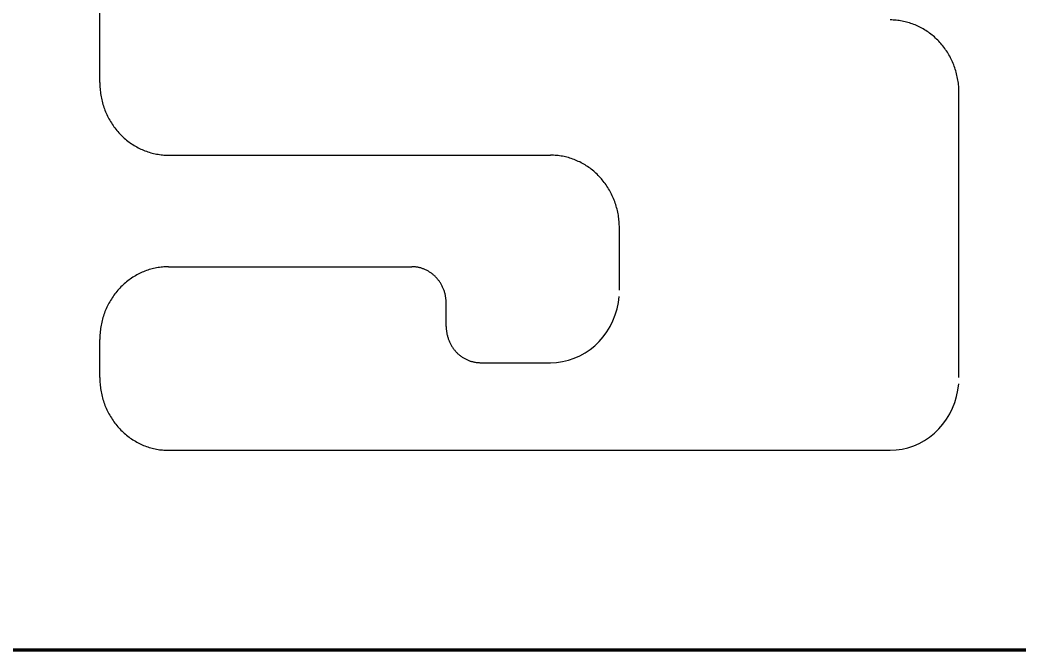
# Model space of a CAD drawing. Header units: inches. Extents: x -3311 to 1429, y -713 to 2436.
# Drawn here: x -3157.09 to -3151.96, y 2233.32 to 2236.56 of the extents above; entities that cross this region are included whole.
import ezdxf

# ---------------------------------------------------------------- set-up
doc = ezdxf.new("R2010")
doc.units = ezdxf.units.IN
doc.layers.add('DIM', color=1, linetype='Continuous', lineweight=25)
doc.layers.add('HEL-070', color=4, linetype='Continuous', lineweight=70)

msp = doc.modelspace()

# ---------------------------------------------------------------- linework, layer by layer
at = {"color": 6, "linetype": 'Continuous', "lineweight": -3}
for p, q in [((-3156.681, 2236.2369), (-3156.681, 2237.781)), ((-3152.6166, 2236.5576), (-3152.6243, 2236.5577)), ((-3152.6089, 2236.5573), (-3152.6166, 2236.5576)), ((-3152.6012, 2236.5569), (-3152.6089, 2236.5573)), ((-3152.5935, 2236.5562), (-3152.6012, 2236.5569)), ((-3152.5859, 2236.5554), (-3152.5935, 2236.5562)), ((-3152.5782, 2236.5545), (-3152.5859, 2236.5554)), ((-3152.5706, 2236.5533), (-3152.5782, 2236.5545)), ((-3152.563, 2236.552), (-3152.5706, 2236.5533)), ((-3152.5555, 2236.5505), (-3152.563, 2236.552)), ((-3152.5479, 2236.5488), (-3152.5555, 2236.5505)), ((-3152.5404, 2236.547), (-3152.5479, 2236.5488)), ((-3152.533, 2236.5449), (-3152.5404, 2236.547)), ((-3152.5256, 2236.5428), (-3152.533, 2236.5449)), ((-3152.5182, 2236.5404), (-3152.5256, 2236.5428)), ((-3152.5109, 2236.5379), (-3152.5182, 2236.5404)), ((-3152.5036, 2236.5352), (-3152.5109, 2236.5379)), ((-3152.4964, 2236.5323), (-3152.5036, 2236.5352)), ((-3152.4893, 2236.5293), (-3152.4964, 2236.5323)), ((-3152.4822, 2236.5261), (-3152.4893, 2236.5293)), ((-3152.4752, 2236.5227), (-3152.4822, 2236.5261)), ((-3152.4683, 2236.5192), (-3152.4752, 2236.5227)), ((-3152.4614, 2236.5155), (-3152.4683, 2236.5192)), ((-3152.4546, 2236.5117), (-3152.4614, 2236.5155)), ((-3152.4479, 2236.5077), (-3152.4546, 2236.5117)), ((-3152.4413, 2236.5035), (-3152.4479, 2236.5077)), ((-3152.4348, 2236.4992), (-3152.4413, 2236.5035)), ((-3152.4283, 2236.4948), (-3152.4348, 2236.4992)), ((-3152.4219, 2236.4902), (-3152.4283, 2236.4948)), ((-3152.4157, 2236.4855), (-3152.4219, 2236.4902)), ((-3152.4095, 2236.4806), (-3152.4157, 2236.4855)), ((-3152.4035, 2236.4756), (-3152.4095, 2236.4806)), ((-3152.3975, 2236.4704), (-3152.4035, 2236.4756)), ((-3152.3917, 2236.4651), (-3152.3975, 2236.4704)), ((-3152.386, 2236.4597), (-3152.3917, 2236.4651)), ((-3152.3803, 2236.4541), (-3152.386, 2236.4597)), ((-3152.3749, 2236.4484), (-3152.3803, 2236.4541)), ((-3152.3695, 2236.4426), (-3152.3749, 2236.4484)), ((-3152.3642, 2236.4367), (-3152.3695, 2236.4426)), ((-3152.3591, 2236.4306), (-3152.3642, 2236.4367)), ((-3152.354, 2236.4244), (-3152.3591, 2236.4306)), ((-3152.3492, 2236.4181), (-3152.354, 2236.4244)), ((-3152.3444, 2236.4117), (-3152.3492, 2236.4181)), ((-3152.3398, 2236.4052), (-3152.3444, 2236.4117)), ((-3152.3353, 2236.3986), (-3152.3398, 2236.4052)), ((-3152.331, 2236.3919), (-3152.3353, 2236.3986)), ((-3152.3268, 2236.3851), (-3152.331, 2236.3919)), ((-3152.3227, 2236.3782), (-3152.3268, 2236.3851)), ((-3152.3188, 2236.3712), (-3152.3227, 2236.3782)), ((-3152.315, 2236.3641), (-3152.3188, 2236.3712)), ((-3152.3114, 2236.3569), (-3152.315, 2236.3641)), ((-3152.3079, 2236.3496), (-3152.3114, 2236.3569)), ((-3152.3046, 2236.3423), (-3152.3079, 2236.3496)), ((-3152.3014, 2236.3349), (-3152.3046, 2236.3423)), ((-3152.2984, 2236.3274), (-3152.3014, 2236.3349)), ((-3152.2955, 2236.3199), (-3152.2984, 2236.3274)), ((-3152.2928, 2236.3122), (-3152.2955, 2236.3199)), ((-3152.2903, 2236.3046), (-3152.2928, 2236.3122)), ((-3152.2879, 2236.2968), (-3152.2903, 2236.3046)), ((-3152.2856, 2236.2891), (-3152.2879, 2236.2968)), ((-3152.2836, 2236.2812), (-3152.2856, 2236.2891)), ((-3152.2816, 2236.2733), (-3152.2836, 2236.2812)), ((-3152.2799, 2236.2654), (-3152.2816, 2236.2733)), ((-3152.2783, 2236.2574), (-3152.2799, 2236.2654)), ((-3152.2769, 2236.2494), (-3152.2783, 2236.2574)), ((-3152.2756, 2236.2414), (-3152.2769, 2236.2494)), ((-3152.2745, 2236.2334), (-3152.2756, 2236.2414)), ((-3156.681, 2236.2369), (-3156.6809, 2236.2288)), ((-3156.6809, 2236.2288), (-3156.6806, 2236.2206)), ((-3156.6806, 2236.2206), (-3156.6802, 2236.2125)), ((-3156.6802, 2236.2125), (-3156.6796, 2236.2044)), ((-3156.6796, 2236.2044), (-3156.6789, 2236.1963)), ((-3156.6789, 2236.1963), (-3156.6779, 2236.1882)), ((-3156.6779, 2236.1882), (-3156.6769, 2236.1802)), ((-3152.2736, 2236.2253), (-3152.2745, 2236.2334)), ((-3152.2729, 2236.2172), (-3152.2736, 2236.2253)), ((-3152.2723, 2236.2091), (-3152.2729, 2236.2172)), ((-3152.2719, 2236.201), (-3152.2723, 2236.2091)), ((-3152.2716, 2236.1928), (-3152.2719, 2236.201)), ((-3152.2715, 2236.1847), (-3152.2716, 2236.1928)), ((-3156.6769, 2236.1802), (-3156.6756, 2236.1721)), ((-3156.6756, 2236.1721), (-3156.6742, 2236.1641)), ((-3156.6742, 2236.1641), (-3156.6726, 2236.1562)), ((-3156.6726, 2236.1562), (-3156.6708, 2236.1482)), ((-3156.6708, 2236.1482), (-3156.6689, 2236.1404)), ((-3156.6689, 2236.1404), (-3156.6669, 2236.1325)), ((-3152.2715, 2234.7226), (-3152.2715, 2236.1847)), ((-3156.6669, 2236.1325), (-3156.6646, 2236.1247)), ((-3156.6646, 2236.1247), (-3156.6622, 2236.117)), ((-3156.6622, 2236.117), (-3156.6597, 2236.1093)), ((-3156.6597, 2236.1093), (-3156.657, 2236.1017)), ((-3156.657, 2236.1017), (-3156.6541, 2236.0942)), ((-3156.6541, 2236.0942), (-3156.6511, 2236.0867)), ((-3156.6511, 2236.0867), (-3156.6479, 2236.0793)), ((-3156.6479, 2236.0793), (-3156.6446, 2236.0719)), ((-3156.6446, 2236.0719), (-3156.6411, 2236.0647)), ((-3156.6411, 2236.0647), (-3156.6375, 2236.0575)), ((-3156.6375, 2236.0575), (-3156.6337, 2236.0504)), ((-3156.6337, 2236.0504), (-3156.6298, 2236.0434)), ((-3156.6298, 2236.0434), (-3156.6257, 2236.0365)), ((-3156.6257, 2236.0365), (-3156.6215, 2236.0297)), ((-3156.6215, 2236.0297), (-3156.6172, 2236.023)), ((-3156.6172, 2236.023), (-3156.6127, 2236.0164)), ((-3156.6127, 2236.0164), (-3156.6081, 2236.0098)), ((-3156.6081, 2236.0098), (-3156.6033, 2236.0034)), ((-3156.6033, 2236.0034), (-3156.5984, 2235.9972)), ((-3156.5984, 2235.9972), (-3156.5934, 2235.991)), ((-3156.5934, 2235.991), (-3156.5883, 2235.9849)), ((-3156.5883, 2235.9849), (-3156.583, 2235.979)), ((-3156.583, 2235.979), (-3156.5776, 2235.9732)), ((-3156.5776, 2235.9732), (-3156.5721, 2235.9675)), ((-3156.5721, 2235.9675), (-3156.5665, 2235.9619)), ((-3156.5665, 2235.9619), (-3156.5608, 2235.9565)), ((-3156.5608, 2235.9565), (-3156.5549, 2235.9512)), ((-3156.5549, 2235.9512), (-3156.549, 2235.946)), ((-3156.549, 2235.946), (-3156.5429, 2235.941)), ((-3156.5429, 2235.941), (-3156.5368, 2235.9361)), ((-3156.5368, 2235.9361), (-3156.5305, 2235.9314)), ((-3156.5305, 2235.9314), (-3156.5242, 2235.9268)), ((-3156.5242, 2235.9268), (-3156.5177, 2235.9223)), ((-3156.5177, 2235.9223), (-3156.5112, 2235.918)), ((-3156.5112, 2235.918), (-3156.5046, 2235.9139)), ((-3156.5046, 2235.9139), (-3156.4979, 2235.9099)), ((-3156.4979, 2235.9099), (-3156.4911, 2235.9061)), ((-3156.4911, 2235.9061), (-3156.4842, 2235.9024)), ((-3156.4842, 2235.9024), (-3156.4773, 2235.8989)), ((-3156.4773, 2235.8989), (-3156.4703, 2235.8955)), ((-3156.4703, 2235.8955), (-3156.4632, 2235.8923)), ((-3156.4632, 2235.8923), (-3156.4561, 2235.8893)), ((-3156.4561, 2235.8893), (-3156.4489, 2235.8864)), ((-3156.4489, 2235.8864), (-3156.4416, 2235.8837)), ((-3156.4416, 2235.8837), (-3156.4343, 2235.8812)), ((-3156.4343, 2235.8812), (-3156.4269, 2235.8788)), ((-3156.4269, 2235.8788), (-3156.4195, 2235.8766)), ((-3156.4195, 2235.8766), (-3156.412, 2235.8746)), ((-3156.412, 2235.8746), (-3156.4046, 2235.8728)), ((-3156.4046, 2235.8728), (-3156.397, 2235.8711)), ((-3156.397, 2235.8711), (-3156.3895, 2235.8696)), ((-3156.3895, 2235.8696), (-3156.3819, 2235.8683)), ((-3156.3819, 2235.8683), (-3156.3743, 2235.8671)), ((-3156.3743, 2235.8671), (-3156.3666, 2235.8661)), ((-3156.3666, 2235.8661), (-3156.3589, 2235.8653)), ((-3156.3589, 2235.8653), (-3156.3513, 2235.8647)), ((-3156.3513, 2235.8647), (-3156.3436, 2235.8643)), ((-3156.3436, 2235.8643), (-3156.3359, 2235.864)), ((-3156.3359, 2235.864), (-3156.3282, 2235.8639)), ((-3156.3282, 2235.8639), (-3154.3669, 2235.8639)), ((-3154.3592, 2235.8638), (-3154.3669, 2235.8639)), ((-3154.3515, 2235.8636), (-3154.3592, 2235.8638)), ((-3154.3438, 2235.8631), (-3154.3515, 2235.8636)), ((-3154.3362, 2235.8625), (-3154.3438, 2235.8631)), ((-3154.3285, 2235.8617), (-3154.3362, 2235.8625)), ((-3154.3209, 2235.8607), (-3154.3285, 2235.8617)), ((-3154.3133, 2235.8596), (-3154.3209, 2235.8607)), ((-3154.3057, 2235.8583), (-3154.3133, 2235.8596)), ((-3154.2981, 2235.8568), (-3154.3057, 2235.8583)), ((-3154.2906, 2235.8551), (-3154.2981, 2235.8568)), ((-3154.2831, 2235.8532), (-3154.2906, 2235.8551)), ((-3154.2756, 2235.8512), (-3154.2831, 2235.8532)), ((-3154.2682, 2235.849), (-3154.2756, 2235.8512)), ((-3154.2608, 2235.8467), (-3154.2682, 2235.849)), ((-3154.2535, 2235.8441), (-3154.2608, 2235.8467)), ((-3154.2463, 2235.8414), (-3154.2535, 2235.8441)), ((-3154.2391, 2235.8386), (-3154.2463, 2235.8414)), ((-3154.2319, 2235.8355), (-3154.2391, 2235.8386)), ((-3154.2249, 2235.8323), (-3154.2319, 2235.8355)), ((-3154.2178, 2235.829), (-3154.2249, 2235.8323)), ((-3154.2109, 2235.8255), (-3154.2178, 2235.829)), ((-3154.204, 2235.8218), (-3154.2109, 2235.8255)), ((-3154.1972, 2235.8179), (-3154.204, 2235.8218)), ((-3154.1905, 2235.814), (-3154.1972, 2235.8179)), ((-3154.1839, 2235.8098), (-3154.1905, 2235.814)), ((-3154.1774, 2235.8055), (-3154.1839, 2235.8098)), ((-3154.1709, 2235.8011), (-3154.1774, 2235.8055)), ((-3154.1646, 2235.7965), (-3154.1709, 2235.8011)), ((-3154.1583, 2235.7917), (-3154.1646, 2235.7965)), ((-3154.1522, 2235.7868), (-3154.1583, 2235.7917)), ((-3154.1461, 2235.7818), (-3154.1522, 2235.7868)), ((-3154.1402, 2235.7767), (-3154.1461, 2235.7818)), ((-3154.1343, 2235.7714), (-3154.1402, 2235.7767)), ((-3154.1286, 2235.7659), (-3154.1343, 2235.7714)), ((-3154.123, 2235.7604), (-3154.1286, 2235.7659)), ((-3154.1175, 2235.7547), (-3154.123, 2235.7604)), ((-3154.1121, 2235.7489), (-3154.1175, 2235.7547)), ((-3154.1068, 2235.7429), (-3154.1121, 2235.7489)), ((-3154.1017, 2235.7369), (-3154.1068, 2235.7429)), ((-3154.0967, 2235.7307), (-3154.1017, 2235.7369)), ((-3154.0918, 2235.7244), (-3154.0967, 2235.7307)), ((-3154.0871, 2235.718), (-3154.0918, 2235.7244)), ((-3154.0824, 2235.7115), (-3154.0871, 2235.718)), ((-3154.078, 2235.7049), (-3154.0824, 2235.7115)), ((-3154.0736, 2235.6982), (-3154.078, 2235.7049)), ((-3154.0694, 2235.6913), (-3154.0736, 2235.6982)), ((-3154.0654, 2235.6844), (-3154.0694, 2235.6913)), ((-3154.0614, 2235.6774), (-3154.0654, 2235.6844)), ((-3154.0577, 2235.6703), (-3154.0614, 2235.6774)), ((-3154.054, 2235.6632), (-3154.0577, 2235.6703)), ((-3154.0506, 2235.6559), (-3154.054, 2235.6632)), ((-3154.0472, 2235.6486), (-3154.0506, 2235.6559)), ((-3154.044, 2235.6412), (-3154.0472, 2235.6486)), ((-3154.041, 2235.6337), (-3154.044, 2235.6412)), ((-3154.0382, 2235.6261), (-3154.041, 2235.6337)), ((-3154.0354, 2235.6185), (-3154.0382, 2235.6261)), ((-3154.0329, 2235.6108), (-3154.0354, 2235.6185)), ((-3154.0305, 2235.6031), (-3154.0329, 2235.6108)), ((-3154.0283, 2235.5953), (-3154.0305, 2235.6031)), ((-3154.0262, 2235.5875), (-3154.0283, 2235.5953)), ((-3154.0243, 2235.5796), (-3154.0262, 2235.5875)), ((-3154.0225, 2235.5717), (-3154.0243, 2235.5796)), ((-3154.021, 2235.5637), (-3154.0225, 2235.5717)), ((-3154.0195, 2235.5557), (-3154.021, 2235.5637)), ((-3154.0183, 2235.5477), (-3154.0195, 2235.5557)), ((-3154.0172, 2235.5396), (-3154.0183, 2235.5477)), ((-3154.0163, 2235.5316), (-3154.0172, 2235.5396)), ((-3154.0155, 2235.5235), (-3154.0163, 2235.5316)), ((-3154.0149, 2235.5153), (-3154.0155, 2235.5235)), ((-3154.0145, 2235.5072), (-3154.0149, 2235.5153)), ((-3154.0143, 2235.4991), (-3154.0145, 2235.5072)), ((-3154.0142, 2235.4909), (-3154.0143, 2235.4991)), ((-3154.0142, 2235.1721), (-3154.0142, 2235.4909)), ((-3156.4561, 2235.266), (-3156.4632, 2235.263)), ((-3156.4488, 2235.2689), (-3156.4561, 2235.266)), ((-3156.4416, 2235.2716), (-3156.4488, 2235.2689)), ((-3156.4343, 2235.2741), (-3156.4416, 2235.2716)), ((-3156.4269, 2235.2765), (-3156.4343, 2235.2741)), ((-3156.4195, 2235.2787), (-3156.4269, 2235.2765)), ((-3156.412, 2235.2807), (-3156.4195, 2235.2787)), ((-3156.4046, 2235.2826), (-3156.412, 2235.2807)), ((-3156.397, 2235.2842), (-3156.4046, 2235.2826)), ((-3156.3895, 2235.2857), (-3156.397, 2235.2842)), ((-3156.3819, 2235.2871), (-3156.3895, 2235.2857)), ((-3156.3743, 2235.2882), (-3156.3819, 2235.2871)), ((-3156.3666, 2235.2892), (-3156.3743, 2235.2882)), ((-3156.3589, 2235.29), (-3156.3666, 2235.2892)), ((-3156.3513, 2235.2906), (-3156.3589, 2235.29)), ((-3156.3436, 2235.2911), (-3156.3513, 2235.2906)), ((-3156.3359, 2235.2913), (-3156.3436, 2235.2911)), ((-3156.3282, 2235.2914), (-3156.3359, 2235.2913)), ((-3156.3282, 2235.2914), (-3155.0795, 2235.2914)), ((-3155.0756, 2235.2914), (-3155.0795, 2235.2914)), ((-3155.0718, 2235.2912), (-3155.0756, 2235.2914)), ((-3155.0679, 2235.291), (-3155.0718, 2235.2912)), ((-3155.0641, 2235.2907), (-3155.0679, 2235.291)), ((-3155.0603, 2235.2903), (-3155.0641, 2235.2907)), ((-3155.0564, 2235.2898), (-3155.0603, 2235.2903)), ((-3155.0526, 2235.2892), (-3155.0564, 2235.2898)), ((-3155.0488, 2235.2886), (-3155.0526, 2235.2892)), ((-3155.0451, 2235.2878), (-3155.0488, 2235.2886)), ((-3155.0413, 2235.287), (-3155.0451, 2235.2878)), ((-3155.0375, 2235.2861), (-3155.0413, 2235.287)), ((-3155.0338, 2235.2851), (-3155.0375, 2235.2861)), ((-3155.0301, 2235.284), (-3155.0338, 2235.2851)), ((-3155.0264, 2235.2828), (-3155.0301, 2235.284)), ((-3155.0228, 2235.2815), (-3155.0264, 2235.2828)), ((-3155.0191, 2235.2802), (-3155.0228, 2235.2815)), ((-3155.0155, 2235.2787), (-3155.0191, 2235.2802)), ((-3155.012, 2235.2772), (-3155.0155, 2235.2787)), ((-3155.0084, 2235.2756), (-3155.012, 2235.2772)), ((-3155.0049, 2235.2739), (-3155.0084, 2235.2756)), ((-3155.0015, 2235.2722), (-3155.0049, 2235.2739)), ((-3154.998, 2235.2703), (-3155.0015, 2235.2722)), ((-3154.9946, 2235.2684), (-3154.998, 2235.2703)), ((-3154.9913, 2235.2664), (-3154.9946, 2235.2684)), ((-3154.988, 2235.2643), (-3154.9913, 2235.2664)), ((-3156.5429, 2235.2143), (-3156.549, 2235.2093)), ((-3156.5368, 2235.2192), (-3156.5429, 2235.2143)), ((-3156.5305, 2235.224), (-3156.5368, 2235.2192)), ((-3156.5242, 2235.2285), (-3156.5305, 2235.224)), ((-3156.5177, 2235.233), (-3156.5242, 2235.2285)), ((-3156.5112, 2235.2373), (-3156.5177, 2235.233)), ((-3156.5046, 2235.2414), (-3156.5112, 2235.2373)), ((-3156.4979, 2235.2454), (-3156.5046, 2235.2414)), ((-3156.4911, 2235.2493), (-3156.4979, 2235.2454)), ((-3156.4842, 2235.2529), (-3156.4911, 2235.2493)), ((-3156.4773, 2235.2565), (-3156.4842, 2235.2529)), ((-3156.4703, 2235.2598), (-3156.4773, 2235.2565)), ((-3156.4632, 2235.263), (-3156.4703, 2235.2598)), ((-3154.9847, 2235.2622), (-3154.988, 2235.2643)), ((-3154.9815, 2235.26), (-3154.9847, 2235.2622)), ((-3154.9783, 2235.2577), (-3154.9815, 2235.26)), ((-3154.9752, 2235.2553), (-3154.9783, 2235.2577)), ((-3154.9721, 2235.2529), (-3154.9752, 2235.2553)), ((-3154.9691, 2235.2504), (-3154.9721, 2235.2529)), ((-3154.9661, 2235.2478), (-3154.9691, 2235.2504)), ((-3154.9632, 2235.2451), (-3154.9661, 2235.2478)), ((-3154.9603, 2235.2424), (-3154.9632, 2235.2451)), ((-3154.9575, 2235.2396), (-3154.9603, 2235.2424)), ((-3154.9547, 2235.2368), (-3154.9575, 2235.2396)), ((-3154.9521, 2235.2339), (-3154.9547, 2235.2368)), ((-3154.9494, 2235.2309), (-3154.9521, 2235.2339)), ((-3154.9468, 2235.2279), (-3154.9494, 2235.2309)), ((-3154.9443, 2235.2248), (-3154.9468, 2235.2279)), ((-3154.9419, 2235.2216), (-3154.9443, 2235.2248)), ((-3154.9395, 2235.2184), (-3154.9419, 2235.2216)), ((-3154.9372, 2235.2152), (-3154.9395, 2235.2184)), ((-3154.935, 2235.2119), (-3154.9372, 2235.2152)), ((-3156.5934, 2235.1643), (-3156.5984, 2235.1582)), ((-3156.5883, 2235.1704), (-3156.5934, 2235.1643)), ((-3156.583, 2235.1763), (-3156.5883, 2235.1704)), ((-3156.5776, 2235.1822), (-3156.583, 2235.1763)), ((-3156.5721, 2235.1879), (-3156.5776, 2235.1822)), ((-3156.5665, 2235.1934), (-3156.5721, 2235.1879)), ((-3156.5608, 2235.1988), (-3156.5665, 2235.1934)), ((-3156.5549, 2235.2041), (-3156.5608, 2235.1988)), ((-3156.549, 2235.2093), (-3156.5549, 2235.2041)), ((-3154.9328, 2235.2085), (-3154.935, 2235.2119)), ((-3154.9307, 2235.2051), (-3154.9328, 2235.2085)), ((-3154.9287, 2235.2017), (-3154.9307, 2235.2051)), ((-3154.9267, 2235.1982), (-3154.9287, 2235.2017)), ((-3154.9248, 2235.1946), (-3154.9267, 2235.1982)), ((-3154.923, 2235.191), (-3154.9248, 2235.1946)), ((-3154.9213, 2235.1874), (-3154.923, 2235.191)), ((-3154.9196, 2235.1837), (-3154.9213, 2235.1874)), ((-3154.918, 2235.18), (-3154.9196, 2235.1837)), ((-3154.9165, 2235.1763), (-3154.918, 2235.18)), ((-3154.9151, 2235.1725), (-3154.9165, 2235.1763)), ((-3154.9137, 2235.1687), (-3154.9151, 2235.1725)), ((-3154.9124, 2235.1649), (-3154.9137, 2235.1687)), ((-3154.9112, 2235.161), (-3154.9124, 2235.1649)), ((-3156.6298, 2235.1119), (-3156.6337, 2235.1049)), ((-3156.6257, 2235.1188), (-3156.6298, 2235.1119)), ((-3156.6215, 2235.1256), (-3156.6257, 2235.1188)), ((-3156.6172, 2235.1324), (-3156.6215, 2235.1256)), ((-3156.6127, 2235.139), (-3156.6172, 2235.1324)), ((-3156.6081, 2235.1455), (-3156.6127, 2235.139)), ((-3156.6033, 2235.1519), (-3156.6081, 2235.1455)), ((-3156.5984, 2235.1582), (-3156.6033, 2235.1519)), ((-3154.9101, 2235.1571), (-3154.9112, 2235.161)), ((-3154.9091, 2235.1532), (-3154.9101, 2235.1571)), ((-3154.9081, 2235.1492), (-3154.9091, 2235.1532)), ((-3154.9073, 2235.1453), (-3154.9081, 2235.1492)), ((-3154.9065, 2235.1413), (-3154.9073, 2235.1453)), ((-3154.9058, 2235.1373), (-3154.9065, 2235.1413)), ((-3154.9051, 2235.1333), (-3154.9058, 2235.1373)), ((-3154.9046, 2235.1293), (-3154.9051, 2235.1333)), ((-3154.9041, 2235.1252), (-3154.9046, 2235.1293)), ((-3154.9037, 2235.1212), (-3154.9041, 2235.1252)), ((-3154.9035, 2235.1171), (-3154.9037, 2235.1212)), ((-3154.9033, 2235.1131), (-3154.9035, 2235.1171)), ((-3154.9031, 2235.109), (-3154.9033, 2235.1131)), ((-3154.0195, 2235.1073), (-3154.0155, 2235.1396)), ((-3156.6541, 2235.0612), (-3156.657, 2235.0536)), ((-3156.6511, 2235.0686), (-3156.6541, 2235.0612)), ((-3156.6479, 2235.0761), (-3156.6511, 2235.0686)), ((-3156.6446, 2235.0834), (-3156.6479, 2235.0761)), ((-3156.6411, 2235.0907), (-3156.6446, 2235.0834)), ((-3156.6375, 2235.0978), (-3156.6411, 2235.0907)), ((-3156.6337, 2235.1049), (-3156.6375, 2235.0978)), ((-3154.9031, 2235.1049), (-3154.9031, 2235.109)), ((-3154.9031, 2234.9856), (-3154.9031, 2235.1049)), ((-3154.0354, 2235.0445), (-3154.0262, 2235.0755)), ((-3154.0262, 2235.0755), (-3154.0195, 2235.1073)), ((-3156.6689, 2235.015), (-3156.6708, 2235.0071)), ((-3156.6669, 2235.0228), (-3156.6689, 2235.015)), ((-3156.6646, 2235.0306), (-3156.6669, 2235.0228)), ((-3156.6622, 2235.0383), (-3156.6646, 2235.0306)), ((-3156.6597, 2235.046), (-3156.6622, 2235.0383)), ((-3156.657, 2235.0536), (-3156.6597, 2235.046)), ((-3154.0614, 2234.9856), (-3154.0472, 2235.0144)), ((-3154.0472, 2235.0144), (-3154.0354, 2235.0445)), ((-3156.6789, 2234.959), (-3156.6796, 2234.9509)), ((-3156.6779, 2234.9671), (-3156.6789, 2234.959)), ((-3156.6769, 2234.9752), (-3156.6779, 2234.9671)), ((-3156.6756, 2234.9832), (-3156.6769, 2234.9752)), ((-3156.6742, 2234.9912), (-3156.6756, 2234.9832)), ((-3156.6726, 2234.9992), (-3156.6742, 2234.9912)), ((-3156.6708, 2235.0071), (-3156.6726, 2234.9992)), ((-3154.9031, 2234.9856), (-3154.903, 2234.9815)), ((-3154.903, 2234.9815), (-3154.9029, 2234.9774)), ((-3154.9029, 2234.9774), (-3154.9027, 2234.9734)), ((-3154.9027, 2234.9734), (-3154.9024, 2234.9693)), ((-3154.9024, 2234.9693), (-3154.902, 2234.9653)), ((-3154.902, 2234.9653), (-3154.9016, 2234.9612)), ((-3154.9016, 2234.9612), (-3154.901, 2234.9572)), ((-3154.0967, 2234.9323), (-3154.078, 2234.9581)), ((-3154.078, 2234.9581), (-3154.0614, 2234.9856)), ((-3156.6809, 2234.9266), (-3156.681, 2234.9184)), ((-3156.681, 2234.7226), (-3156.681, 2234.9184)), ((-3156.6806, 2234.9347), (-3156.6809, 2234.9266)), ((-3156.6802, 2234.9428), (-3156.6806, 2234.9347)), ((-3156.6796, 2234.9509), (-3156.6802, 2234.9428)), ((-3154.901, 2234.9572), (-3154.9004, 2234.9532)), ((-3154.9004, 2234.9532), (-3154.8997, 2234.9492)), ((-3154.8997, 2234.9492), (-3154.8989, 2234.9452)), ((-3154.8989, 2234.9452), (-3154.898, 2234.9412)), ((-3154.898, 2234.9412), (-3154.8971, 2234.9373)), ((-3154.8971, 2234.9373), (-3154.896, 2234.9334)), ((-3154.896, 2234.9334), (-3154.8949, 2234.9295)), ((-3154.8949, 2234.9295), (-3154.8937, 2234.9256)), ((-3154.8937, 2234.9256), (-3154.8924, 2234.9218)), ((-3154.8924, 2234.9218), (-3154.8911, 2234.918)), ((-3154.8911, 2234.918), (-3154.8896, 2234.9142)), ((-3154.8896, 2234.9142), (-3154.8881, 2234.9105)), ((-3154.8881, 2234.9105), (-3154.8866, 2234.9068)), ((-3154.8866, 2234.9068), (-3154.8849, 2234.9031)), ((-3154.1402, 2234.8863), (-3154.1175, 2234.9083)), ((-3154.1175, 2234.9083), (-3154.0967, 2234.9323)), ((-3154.8849, 2234.9031), (-3154.8831, 2234.8995)), ((-3154.8831, 2234.8995), (-3154.8813, 2234.8959)), ((-3154.8813, 2234.8959), (-3154.8794, 2234.8923)), ((-3154.8794, 2234.8923), (-3154.8775, 2234.8888)), ((-3154.8775, 2234.8888), (-3154.8755, 2234.8854)), ((-3154.8755, 2234.8854), (-3154.8733, 2234.882)), ((-3154.8733, 2234.882), (-3154.8712, 2234.8786)), ((-3154.8712, 2234.8786), (-3154.8689, 2234.8753)), ((-3154.8689, 2234.8753), (-3154.8666, 2234.872)), ((-3154.8666, 2234.872), (-3154.8643, 2234.8688)), ((-3154.8643, 2234.8688), (-3154.8618, 2234.8657)), ((-3154.8618, 2234.8657), (-3154.8593, 2234.8626)), ((-3154.8593, 2234.8626), (-3154.8567, 2234.8596)), ((-3154.8567, 2234.8596), (-3154.8541, 2234.8566)), ((-3154.8541, 2234.8566), (-3154.8514, 2234.8537)), ((-3154.1905, 2234.8491), (-3154.1646, 2234.8665)), ((-3154.1646, 2234.8665), (-3154.1402, 2234.8863)), ((-3154.8514, 2234.8537), (-3154.8487, 2234.8509)), ((-3154.8487, 2234.8509), (-3154.8459, 2234.8481)), ((-3154.8459, 2234.8481), (-3154.843, 2234.8454)), ((-3154.843, 2234.8454), (-3154.8401, 2234.8427)), ((-3154.8401, 2234.8427), (-3154.8371, 2234.8401)), ((-3154.8371, 2234.8401), (-3154.8341, 2234.8376)), ((-3154.8341, 2234.8376), (-3154.831, 2234.8352)), ((-3154.831, 2234.8352), (-3154.8279, 2234.8328)), ((-3154.8279, 2234.8328), (-3154.8247, 2234.8305)), ((-3154.8247, 2234.8305), (-3154.8215, 2234.8283)), ((-3154.8215, 2234.8283), (-3154.8182, 2234.8261)), ((-3154.8182, 2234.8261), (-3154.8149, 2234.8241)), ((-3154.8149, 2234.8241), (-3154.8115, 2234.8221)), ((-3154.8115, 2234.8221), (-3154.8081, 2234.8202)), ((-3154.8081, 2234.8202), (-3154.8047, 2234.8183)), ((-3154.8047, 2234.8183), (-3154.8012, 2234.8166)), ((-3154.8012, 2234.8166), (-3154.7977, 2234.8149)), ((-3154.7977, 2234.8149), (-3154.7942, 2234.8133)), ((-3154.7942, 2234.8133), (-3154.7906, 2234.8118)), ((-3154.7906, 2234.8118), (-3154.787, 2234.8103)), ((-3154.787, 2234.8103), (-3154.7834, 2234.809)), ((-3154.7834, 2234.809), (-3154.7797, 2234.8077)), ((-3154.7797, 2234.8077), (-3154.7761, 2234.8065)), ((-3154.7761, 2234.8065), (-3154.7724, 2234.8054)), ((-3154.7724, 2234.8054), (-3154.7686, 2234.8044)), ((-3154.7686, 2234.8044), (-3154.7649, 2234.8035)), ((-3154.3362, 2234.8005), (-3154.3057, 2234.8047)), ((-3154.3057, 2234.8047), (-3154.2756, 2234.8118)), ((-3154.2756, 2234.8118), (-3154.2463, 2234.8216)), ((-3154.2463, 2234.8216), (-3154.2178, 2234.834)), ((-3154.2178, 2234.834), (-3154.1905, 2234.8491)), ((-3154.7649, 2234.8035), (-3154.7611, 2234.8027)), ((-3154.7611, 2234.8027), (-3154.7573, 2234.8019)), ((-3154.7573, 2234.8019), (-3154.7535, 2234.8013)), ((-3154.7535, 2234.8013), (-3154.7497, 2234.8007)), ((-3154.7497, 2234.8007), (-3154.7459, 2234.8002)), ((-3154.7459, 2234.8002), (-3154.7421, 2234.7998)), ((-3154.7421, 2234.7998), (-3154.7382, 2234.7995)), ((-3154.7382, 2234.7995), (-3154.7344, 2234.7993)), ((-3154.7344, 2234.7993), (-3154.7306, 2234.7991)), ((-3154.7306, 2234.7991), (-3154.7267, 2234.7991)), ((-3154.7267, 2234.7991), (-3154.3669, 2234.7991)), ((-3154.3669, 2234.7991), (-3154.3362, 2234.8005)), ((-3156.681, 2234.7226), (-3156.6809, 2234.7145)), ((-3156.6809, 2234.7145), (-3156.6806, 2234.7063)), ((-3156.6806, 2234.7063), (-3156.6802, 2234.6982)), ((-3156.6802, 2234.6982), (-3156.6796, 2234.6901)), ((-3156.6796, 2234.6901), (-3156.6789, 2234.682)), ((-3156.6789, 2234.682), (-3156.6779, 2234.6739)), ((-3156.6779, 2234.6739), (-3156.6769, 2234.6659)), ((-3156.6769, 2234.6659), (-3156.6756, 2234.6579)), ((-3156.6756, 2234.6579), (-3156.6742, 2234.6499)), ((-3152.2836, 2234.6261), (-3152.2769, 2234.6579)), ((-3152.2769, 2234.6579), (-3152.2729, 2234.6901)), ((-3156.6742, 2234.6499), (-3156.6726, 2234.6419)), ((-3156.6726, 2234.6419), (-3156.6708, 2234.634)), ((-3156.6708, 2234.634), (-3156.6689, 2234.6261)), ((-3156.6689, 2234.6261), (-3156.6669, 2234.6182)), ((-3156.6669, 2234.6182), (-3156.6646, 2234.6105)), ((-3156.6646, 2234.6105), (-3156.6622, 2234.6027)), ((-3156.6622, 2234.6027), (-3156.6597, 2234.5951)), ((-3152.2928, 2234.5951), (-3152.2836, 2234.6261)), ((-3156.6597, 2234.5951), (-3156.657, 2234.5874)), ((-3156.657, 2234.5874), (-3156.6541, 2234.5799)), ((-3156.6541, 2234.5799), (-3156.6511, 2234.5724)), ((-3156.6511, 2234.5724), (-3156.6479, 2234.565)), ((-3156.6479, 2234.565), (-3156.6446, 2234.5577)), ((-3156.6446, 2234.5577), (-3156.6411, 2234.5504)), ((-3156.6411, 2234.5504), (-3156.6375, 2234.5432)), ((-3152.3188, 2234.5361), (-3152.3046, 2234.565)), ((-3152.3046, 2234.565), (-3152.2928, 2234.5951)), ((-3156.6375, 2234.5432), (-3156.6337, 2234.5361)), ((-3156.6337, 2234.5361), (-3156.6298, 2234.5291)), ((-3156.6298, 2234.5291), (-3156.6257, 2234.5222)), ((-3156.6257, 2234.5222), (-3156.6215, 2234.5154)), ((-3156.6215, 2234.5154), (-3156.6172, 2234.5087)), ((-3156.6172, 2234.5087), (-3156.6127, 2234.5021)), ((-3156.6127, 2234.5021), (-3156.6081, 2234.4956)), ((-3152.354, 2234.4829), (-3152.3353, 2234.5087)), ((-3152.3353, 2234.5087), (-3152.3188, 2234.5361)), ((-3156.6081, 2234.4956), (-3156.6033, 2234.4892)), ((-3156.6033, 2234.4892), (-3156.5984, 2234.4829)), ((-3156.5984, 2234.4829), (-3156.5934, 2234.4767)), ((-3156.5934, 2234.4767), (-3156.5883, 2234.4706)), ((-3156.5883, 2234.4706), (-3156.583, 2234.4647)), ((-3156.583, 2234.4647), (-3156.5776, 2234.4589)), ((-3156.5776, 2234.4589), (-3156.5721, 2234.4532)), ((-3156.5721, 2234.4532), (-3156.5665, 2234.4476)), ((-3156.5665, 2234.4476), (-3156.5608, 2234.4422)), ((-3152.3975, 2234.4369), (-3152.3749, 2234.4589)), ((-3152.3749, 2234.4589), (-3152.354, 2234.4829)), ((-3156.5608, 2234.4422), (-3156.5549, 2234.4369)), ((-3156.5549, 2234.4369), (-3156.549, 2234.4317)), ((-3156.549, 2234.4317), (-3156.5429, 2234.4267)), ((-3156.5429, 2234.4267), (-3156.5368, 2234.4218)), ((-3156.5368, 2234.4218), (-3156.5305, 2234.4171)), ((-3156.5305, 2234.4171), (-3156.5242, 2234.4125)), ((-3156.5242, 2234.4125), (-3156.5177, 2234.4081)), ((-3156.5177, 2234.4081), (-3156.5112, 2234.4038)), ((-3156.5112, 2234.4038), (-3156.5046, 2234.3996)), ((-3156.5046, 2234.3996), (-3156.4979, 2234.3956)), ((-3156.4979, 2234.3956), (-3156.4911, 2234.3918)), ((-3152.4752, 2234.3846), (-3152.4479, 2234.3996)), ((-3152.4479, 2234.3996), (-3152.4219, 2234.4171)), ((-3152.4219, 2234.4171), (-3152.3975, 2234.4369)), ((-3156.4911, 2234.3918), (-3156.4842, 2234.3881)), ((-3156.4842, 2234.3881), (-3156.4773, 2234.3846)), ((-3156.4773, 2234.3846), (-3156.4703, 2234.3812)), ((-3156.4703, 2234.3812), (-3156.4632, 2234.378)), ((-3156.4632, 2234.378), (-3156.4561, 2234.375)), ((-3156.4561, 2234.375), (-3156.4489, 2234.3721)), ((-3156.4489, 2234.3721), (-3156.4416, 2234.3694)), ((-3156.4416, 2234.3694), (-3156.4343, 2234.3669)), ((-3156.4343, 2234.3669), (-3156.4269, 2234.3645)), ((-3156.4269, 2234.3645), (-3156.4195, 2234.3624)), ((-3156.4195, 2234.3624), (-3156.412, 2234.3603)), ((-3156.412, 2234.3603), (-3156.4046, 2234.3585)), ((-3156.4046, 2234.3585), (-3156.397, 2234.3568)), ((-3156.397, 2234.3568), (-3156.3895, 2234.3553)), ((-3156.3895, 2234.3553), (-3156.3819, 2234.354)), ((-3156.3819, 2234.354), (-3156.3743, 2234.3528)), ((-3156.3743, 2234.3528), (-3156.3666, 2234.3519)), ((-3156.3666, 2234.3519), (-3156.3589, 2234.3511)), ((-3156.3589, 2234.3511), (-3156.3513, 2234.3504)), ((-3156.3513, 2234.3504), (-3156.3436, 2234.35)), ((-3156.3436, 2234.35), (-3156.3359, 2234.3497)), ((-3156.3359, 2234.3497), (-3156.3282, 2234.3496)), ((-3156.3282, 2234.3496), (-3152.6243, 2234.3496)), ((-3152.6243, 2234.3496), (-3152.5935, 2234.3511)), ((-3152.5935, 2234.3511), (-3152.563, 2234.3553)), ((-3152.563, 2234.3553), (-3152.533, 2234.3624)), ((-3152.533, 2234.3624), (-3152.5036, 2234.3721)), ((-3152.5036, 2234.3721), (-3152.4752, 2234.3846))]:
    msp.add_line(p, q, dxfattribs=at)
at = {"layer": 'DIM'}
msp.add_lwpolyline([(-3165.1616, 2257.7144), (-3020.5761, 2257.7144), (-3020.5761, 2233.3247), (-3165.1616, 2233.3247)], close=True, dxfattribs=at)
at = {"layer": 'HEL-070'}
msp.add_lwpolyline([(-3020.5761, 2233.3247), (-3165.1616, 2233.3247), (-3165.1616, 2284.0027), (-3020.5761, 2284.0027)], close=True, dxfattribs=at)

doc.saveas('drawing.dxf')
